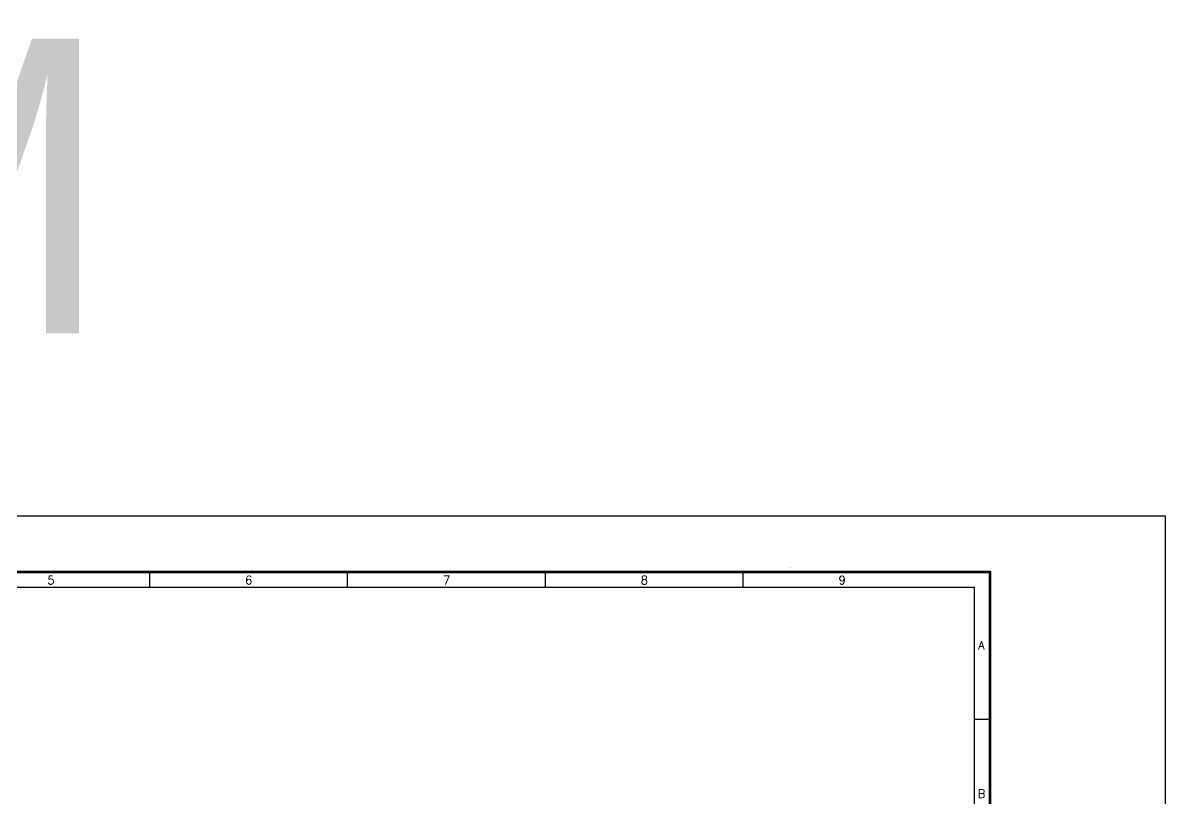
# Model space of a CAD drawing. Header units: millimetres. Extents: x 45 to 885, y 38 to 718.
# Drawn here: x 656.8 to 885.4, y 562.5 to 717.6 of the extents above; entities that cross this region are included whole.
import ezdxf
from ezdxf.enums import TextEntityAlignment as Align

# ---------------------------------------------------------------- set-up
doc = ezdxf.new("R2010")
doc.units = ezdxf.units.MM
for name, color, linetype in [('20', 2, 'Continuous'), ('30', 3, 'Continuous'), ('70', 7, 'Continuous'), ('ASHADE', 7, 'Continuous')]:
    doc.layers.add(name, color=color, linetype=linetype)
doc.styles.add('ghs', font='NGULIM.TTF')
doc.styles.add('SIMPLEX', font='SIMPLEX')

msp = doc.modelspace()

# ---------------------------------------------------------------- linework, layer by layer
msp.add_lwpolyline([(45.491, 618.976), (885.408, 618.976), (885.408, 37.938), (45.491, 37.938)], close=True)
at = {"layer": '20', "color": 7}
for p, q in [((477.525, 604.646), (847.191, 604.646)), ((847.191, 604.646), (847.191, 368.333))]:
    msp.add_line(p, q, dxfattribs=at)
at = {"layer": '30', "color": 7}
for p, q in [((682.158, 604.646), (682.158, 607.913)), ((721.758, 604.646), (721.758, 607.913)), ((761.358, 604.646), (761.358, 607.913)), ((800.958, 604.646), (800.958, 607.913)), ((850.458, 578.213), (847.191, 578.213))]:
    msp.add_line(p, q, dxfattribs=at)
at = {"layer": '70', "color": 7}
for points in [[(850.458, 340.613), (474.258, 340.613), (474.258, 607.913), (850.458, 607.913)], [(850.161, 340.91), (474.555, 340.91), (474.555, 607.616), (850.161, 607.616)]]:
    msp.add_lwpolyline(points, close=True, dxfattribs=at)
msp.add_solid([(810.322, 608.519), (810.382, 608.519), (810.352, 608.697)], dxfattribs=at)

# ---------------------------------------------------------------- texts
at = {"layer": '30', "color": 7, "style": 'SIMPLEX'}
for s, p in [('5', (662.358, 606.086)), ('6', (701.958, 606.086)), ('7', (741.558, 606.086)), ('8', (781.158, 606.086)), ('9', (820.758, 606.086)), ('A', (848.627, 593.063)), ('B', (848.627, 563.363))]:
    msp.add_text(s, height=1.683, dxfattribs=at).set_placement(p, align=Align.MIDDLE)
at = {"layer": 'ASHADE', "color": 0, "linetype": 'ByBlock', "lineweight": 25, "ltscale": 2, "style": 'ghs'}
msp.add_text('DSP-PTL/PTM', height=58.968, dxfattribs=at).set_placement((153.114, 655.472))

doc.saveas('drawing.dxf')
